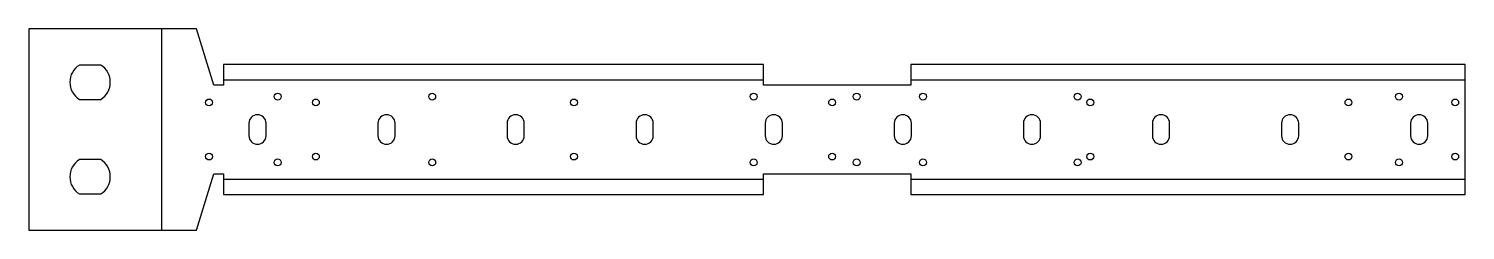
# Model space of a CAD drawing. Header units: millimetres. Extents: x -327 to 258, y -41 to 41.
import ezdxf

# ---------------------------------------------------------------- set-up
doc = ezdxf.new("R2010")
doc.units = ezdxf.units.MM
doc.layers.add('CORTE', color=7, linetype='Continuous')
doc.layers.add('EIXOS_DOBRA', color=1, linetype='Continuous')

msp = doc.modelspace()

# ---------------------------------------------------------------- linework, layer by layer
at = {"layer": 'CORTE'}
msp.add_lwpolyline([(-327.4, -41), (-259, -41), (-252, -18), (-248, -18), (-248, -26.4), (-28, -26.4), (-28, -18), (32, -18), (32, -26.4), (258, -26.4), (258, 26.4), (32, 26.4), (32, 18), (-28, 18), (-28, 26.4), (-248, 26.4), (-248, 18), (-252, 18), (-259, 41), (-327.4, 41)], close=True, dxfattribs=at)
for points in [[(-306.76, 12.25), (-298.03, 12.25, 0.554848), (-298.03, 26.25), (-306.76, 26.25, 0.554848)], [(-230.69, -2.51), (-230.69, 2.51, 1), (-237.69, 2.51), (-237.69, -2.51, 1)], [(-178.09, -2.51), (-178.09, 2.51, 1), (-185.09, 2.51), (-185.09, -2.51, 1)], [(-125.49, -2.51), (-125.49, 2.51, 1), (-132.49, 2.51), (-132.49, -2.51, 1)], [(-72.89, -2.51), (-72.89, 2.51, 1), (-79.89, 2.51), (-79.89, -2.51, 1)], [(-20.29, -2.51), (-20.29, 2.51, 1), (-27.29, 2.51), (-27.29, -2.51, 1)], [(32.31, -2.51), (32.31, 2.51, 1), (25.31, 2.51), (25.31, -2.51, 1)], [(84.91, -2.51), (84.91, 2.51, 1), (77.91, 2.51), (77.91, -2.51, 1)], [(137.51, -2.51), (137.51, 2.51, 1), (130.51, 2.51), (130.51, -2.51, 1)], [(190.11, -2.51), (190.11, 2.51, 1), (183.11, 2.51), (183.11, -2.51, 1)], [(242.71, -2.51), (242.71, 2.51, 1), (235.71, 2.51), (235.71, -2.51, 1)], [(-306.76, -26.25), (-298.03, -26.25, 0.554848), (-298.03, -12.25), (-306.76, -12.25, 0.554848)]]:
    msp.add_lwpolyline(points, format="xyb", close=True, dxfattribs=at)
for centre in [(-253.9, 11), (-225.99, 13.4), (-210.4, 11), (-162.99, 13.4), (-105.2, 11), (-31.99, 13.4), (0, 11), (10.01, 13.4), (37.01, 13.4), (100.01, 13.4), (105.2, 11), (210.4, 11), (231.01, 13.4), (253.9, 11), (-253.9, -11), (-210.4, -11), (-105.2, -11), (0, -11), (105.2, -11), (210.4, -11), (253.9, -11), (-225.99, -13.4), (-162.99, -13.4), (-31.99, -13.4), (10.01, -13.4), (37.01, -13.4), (100.01, -13.4), (231.01, -13.4)]:
    msp.add_circle(centre, 1.4, dxfattribs=at)
at = {"layer": 'EIXOS_DOBRA'}
for p, q in [((-273.2, -41), (-273.2, 41)), ((-248, 20.2), (-28, 20.2)), ((32, 20.2), (258, 20.2)), ((-248, -20.2), (-28, -20.2)), ((32, -20.2), (258, -20.2))]:
    msp.add_line(p, q, dxfattribs=at)

doc.saveas('drawing.dxf')
